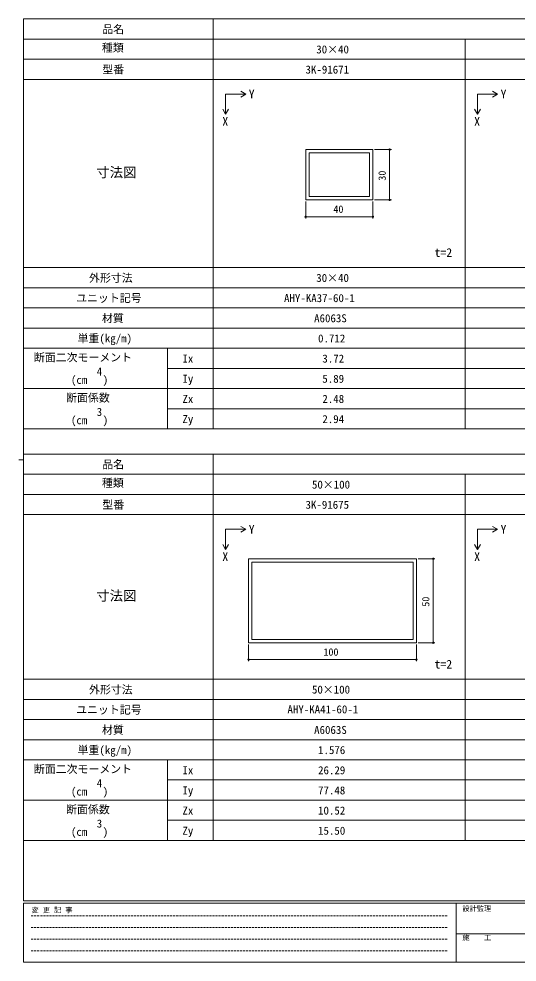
# Model space of a CAD drawing. Units: millimetres on the paper. Extents: x -397 to 397, y -282 to 282.
# Drawn here: x -397 to -100, y -282 to 279 of the extents above; entities that cross this region are included whole.
import ezdxf
from ezdxf.enums import TextEntityAlignment as Align

# ---------------------------------------------------------------- set-up
doc = ezdxf.new("R2010")
doc.units = ezdxf.units.MM
doc.linetypes.add('DASHED1', pattern=[1.8, 1.2, -0.6])
for name, color, linetype, lineweight in [('0-0_0', 3, 'Continuous', 9), ('0-1_USER1', 7, 'Continuous', 18), ('0-3_YKK_11', 7, 'Continuous', 9), ('0-4_YKK_12', 6, 'Continuous', 9), ('0-5_YKK_13', 7, 'Continuous', 9)]:
    doc.layers.add(name, color=color, linetype=linetype, lineweight=lineweight)
doc.styles.add('ＭＳ ゴシック', font='')
doc.styles.get('ＭＳ ゴシック').set_extended_font_data('MS Gothic')

msp = doc.modelspace()

# ---------------------------------------------------------------- linework, layer by layer
at = {"layer": '0-0_0'}
for p, q in [((-261.528, 234.527), (-264.528, 236.259)), ((-111.528, 234.527), (-114.528, 236.259)), ((-273.528, 234.527), (-261.528, 234.527)), ((-273.528, 234.527), (-273.528, 222.527)), ((-261.528, 234.527), (-264.528, 232.794)), ((-123.528, 234.527), (-111.528, 234.527)), ((-123.528, 234.527), (-123.528, 222.527)), ((-111.528, 234.527), (-114.528, 232.794)), ((-273.528, 222.527), (-275.26, 225.527)), ((-273.528, 222.527), (-271.796, 225.527)), ((-123.528, 222.527), (-125.26, 225.527)), ((-123.528, 222.527), (-121.796, 225.527)), ((-273.528, -24.473), (-261.528, -24.473)), ((-273.528, -24.473), (-273.528, -36.473)), ((-261.528, -24.473), (-264.528, -22.741)), ((-261.528, -24.473), (-264.528, -26.206)), ((-123.528, -24.473), (-111.528, -24.473)), ((-123.528, -24.473), (-123.528, -36.473)), ((-111.528, -24.473), (-114.528, -22.741)), ((-111.528, -24.473), (-114.528, -26.206)), ((-273.528, -36.473), (-275.26, -33.473)), ((-273.528, -36.473), (-271.796, -33.473)), ((-123.528, -36.473), (-125.26, -33.473)), ((-123.528, -36.473), (-121.796, -33.473))]:
    msp.add_line(p, q, dxfattribs=at)
at = {"layer": '0-1_USER1'}
for p, q in [((-393.908, 279.3), (-393.908, -209.7)), ((-393.908, 279.3), (319.092, 279.3)), ((-280.908, 279.3), (-280.908, 35.3)), ((-393.908, 267.3), (319.092, 267.3)), ((-130.908, 267.3), (-130.908, 35.3)), ((-393.908, 255.3), (319.092, 255.3)), ((-393.908, 243.3), (319.092, 243.3)), ((-393.908, 131.3), (319.092, 131.3)), ((-393.908, 119.3), (319.092, 119.3)), ((-393.908, 107.3), (319.092, 107.3)), ((-393.908, 95.3), (319.092, 95.3)), ((-393.908, 83.3), (319.092, 83.3)), ((-308.242, 83.3), (-308.242, 35.3)), ((-308.242, 71.3), (319.092, 71.3)), ((-393.908, 59.3), (319.092, 59.3)), ((-308.242, 47.3), (319.092, 47.3)), ((-393.908, 35.3), (319.092, 35.3)), ((-393.908, 20.3), (376.092, 20.3)), ((-280.908, 20.3), (-280.908, -209.7)), ((-393.908, 8.3), (376.092, 8.3)), ((-130.908, 8.3), (-130.908, -209.7)), ((-393.908, -3.7), (376.092, -3.7)), ((-393.908, -15.7), (376.092, -15.7)), ((-393.908, -113.7), (376.092, -113.7)), ((-393.908, -125.7), (376.092, -125.7)), ((-393.908, -137.7), (376.092, -137.7)), ((-393.908, -149.7), (376.092, -149.7)), ((-393.908, -161.7), (376.092, -161.7)), ((-308.242, -161.7), (-308.242, -209.7)), ((-308.242, -173.7), (376.092, -173.7)), ((-393.908, -185.7), (376.092, -185.7)), ((-308.242, -197.7), (376.092, -197.7)), ((-393.908, -209.7), (376.092, -209.7))]:
    msp.add_line(p, q, dxfattribs=at)
at = {"layer": '0-3_YKK_11'}
for points in [[(-185.847, 201.526), (-225.847, 201.526), (-225.847, 171.526), (-185.847, 171.526)], [(-187.847, 199.526), (-223.847, 199.526), (-223.847, 173.526), (-187.847, 173.526)], [(-159.872, -42.048), (-259.872, -42.048), (-259.872, -92.048), (-159.872, -92.048)], [(-161.872, -44.048), (-257.872, -44.048), (-257.872, -90.048), (-161.872, -90.048)]]:
    msp.add_lwpolyline(points, close=True, dxfattribs=at)
at = {"layer": '0-4_YKK_12'}
for p, q in [((-184.847, 201.526), (-174.847, 201.526)), ((-175.847, 171.526), (-175.847, 201.526)), ((-225.847, 170.526), (-225.847, 160.526)), ((-185.847, 170.526), (-185.847, 160.526)), ((-184.847, 171.526), (-174.847, 171.526)), ((-225.847, 161.526), (-185.847, 161.526)), ((-158.872, -42.048), (-148.872, -42.048)), ((-149.872, -42.048), (-149.872, -92.048)), ((-259.872, -93.048), (-259.872, -103.048)), ((-159.872, -93.048), (-159.872, -103.048)), ((-158.872, -92.048), (-148.872, -92.048)), ((-159.872, -102.048), (-259.872, -102.048))]:
    msp.add_line(p, q, dxfattribs=at)
for centre in [(-175.847, 201.526), (-175.847, 171.526), (-225.847, 161.526), (-185.847, 161.526), (-149.872, -42.048), (-149.872, -92.048), (-259.872, -102.048), (-159.872, -102.048)]:
    msp.add_circle(centre, 0.425, dxfattribs=at)
at = {"layer": '0-5_YKK_13'}
for p, q in [((376.092, 279.3), (-393.908, 279.3)), ((-393.908, -245.7), (-393.908, 279.3)), ((-396.708, 16.8), (-393.908, 16.8)), ((376.092, -245.7), (-393.908, -245.7)), ((338.292, -247.1), (-393.908, -247.1)), ((-393.908, -282.1), (-393.908, -247.1)), ((-136.308, -247.1), (-136.308, -282.1)), ((-136.308, -265.299), (-7.508, -265.299)), ((-393.908, -282.1), (338.292, -282.1))]:
    msp.add_line(p, q, dxfattribs=at)
at = {"layer": '0-5_YKK_13', "linetype": 'DASHED1'}
for p, q in [((-389.31, -254.612), (-141.117, -254.612)), ((-389.31, -261.541), (-141.117, -261.541)), ((-389.31, -268.47), (-141.117, -268.47)), ((-389.31, -275.398), (-141.117, -275.398))]:
    msp.add_line(p, q, dxfattribs=at)

# ---------------------------------------------------------------- texts
at = {"layer": '0-0_0', "style": 'ＭＳ ゴシック'}
for s, p in [('Y', (-259.789, 230.462)), ('Y', (-109.789, 230.462)), ('X', (-275.503, 214.147)), ('X', (-125.503, 214.147)), ('Y', (-259.789, -28.538)), ('Y', (-109.789, -28.538)), ('X', (-275.503, -44.853)), ('X', (-125.503, -44.853))]:
    msp.add_text(s, height=5.132, dxfattribs=at).set_placement(p, align=Align.BOTTOM_LEFT)
at = {"layer": '0-1_USER1', "style": 'ＭＳ ゴシック'}
for s, height, p in [('品名', 4.765, (-347.022, 269.3)), ('種類', 4.765, (-347.235, 258.3)), ('30×40', 4.765, (-219.562, 257.3)), ('型番', 4.765, (-346.985, 245.3)), ('3K-91671', 4.765, (-225.962, 245.3)), ('寸法図', 5.865, (-350.612, 183.3)), ('t=2', 5.132, (-149.093, 136.12)), ('外形寸法', 4.765, (-354.915, 121.3)), ('30×40', 4.765, (-219.562, 121.3)), ('ユニット記号', 4.765, (-362.595, 109.3)), ('AHY-KA37-60-1', 4.765, (-238.762, 109.3)), ('材質', 4.765, (-347.235, 97.3)), ('A6063S', 4.765, (-220.842, 97.3)), ('単重(㎏/m)', 4.765, (-361.742, 85.3)), ('0.712', 4.765, (-218.495, 85.3)), ('断面二次モーメント', 4.765, (-387.782, 73.967)), ('Ix', 4.765, (-299.268, 73.3)), ('3.72', 4.765, (-215.935, 73.3)), ('4', 4.765, (-350.32, 65.567)), ('Iy', 4.765, (-299.268, 61.3)), ('5.89', 4.765, (-215.935, 61.3)), ('(cm', 4.765, (-365.68, 60.633)), (')', 4.765, (-346.736, 60.633)), ('断面係数', 4.765, (-368.582, 49.967)), ('Zx', 4.765, (-299.268, 49.3)), ('2.48', 4.765, (-215.935, 49.3)), ('3', 4.765, (-350.32, 41.567)), ('(cm', 4.765, (-365.68, 36.633)), (')', 4.765, (-346.736, 36.633)), ('Zy', 4.765, (-299.268, 37.3)), ('2.94', 4.765, (-215.935, 37.3)), ('品名', 4.765, (-347.022, 10.3)), ('種類', 4.765, (-347.235, -0.7)), ('50×100', 4.765, (-222.122, -1.7)), ('型番', 4.765, (-346.985, -13.7)), ('3K-91675', 4.765, (-225.962, -13.7)), ('寸法図', 5.865, (-350.612, -68.7)), ('t=2', 5.132, (-149.093, -108.88)), ('外形寸法', 4.765, (-354.915, -123.7)), ('50×100', 4.765, (-222.122, -123.7)), ('ユニット記号', 4.765, (-362.595, -135.7)), ('AHY-KA41-60-1', 4.765, (-236.708, -135.45)), ('材質', 4.765, (-347.235, -147.7)), ('A6063S', 4.765, (-220.842, -147.7)), ('単重(㎏/m)', 4.765, (-361.742, -159.7)), ('1.576', 4.765, (-218.495, -159.7)), ('断面二次モーメント', 4.765, (-387.782, -171.033)), ('Ix', 4.765, (-299.268, -171.7)), ('26.29', 4.765, (-218.495, -171.7)), ('4', 4.765, (-350.32, -179.433)), ('(cm', 4.765, (-365.68, -184.367)), (')', 4.765, (-346.736, -184.367)), ('Iy', 4.765, (-299.268, -183.7)), ('77.48', 4.765, (-218.495, -183.7)), ('断面係数', 4.765, (-368.582, -195.033)), ('Zx', 4.765, (-299.268, -195.7)), ('10.52', 4.765, (-218.495, -195.7)), ('(cm', 4.765, (-365.68, -208.367)), ('3', 4.765, (-350.32, -203.433)), (')', 4.765, (-346.736, -208.367)), ('Zy', 4.765, (-299.268, -207.7)), ('15.50', 4.765, (-218.495, -207.7))]:
    msp.add_text(s, height=height, dxfattribs=at).set_placement(p, align=Align.BOTTOM_LEFT)
at = {"layer": '0-4_YKK_12', "style": 'ＭＳ ゴシック'}
for s, p in [('30', (-176.847, 183.006)), ('50', (-150.872, -70.568))]:
    msp.add_text(s, height=4.399, rotation=90, dxfattribs=at).set_placement(p, align=Align.BOTTOM_LEFT)
for s, p in [('40', (-209.367, 162.526)), ('100', (-215.312, -101.048))]:
    msp.add_text(s, height=4.399, dxfattribs=at).set_placement(p, align=Align.BOTTOM_LEFT)
at = {"layer": '0-5_YKK_13', "style": 'ＭＳ ゴシック'}
for s, p in [('変 更 記 事', (-389.194, -253.547)), ('設計監理', (-132.539, -252.633)), ('施\u3000\u3000工', (-132.539, -269.954))]:
    msp.add_text(s, height=3.079, dxfattribs=at).set_placement(p, align=Align.BOTTOM_LEFT)

doc.saveas('drawing.dxf')
